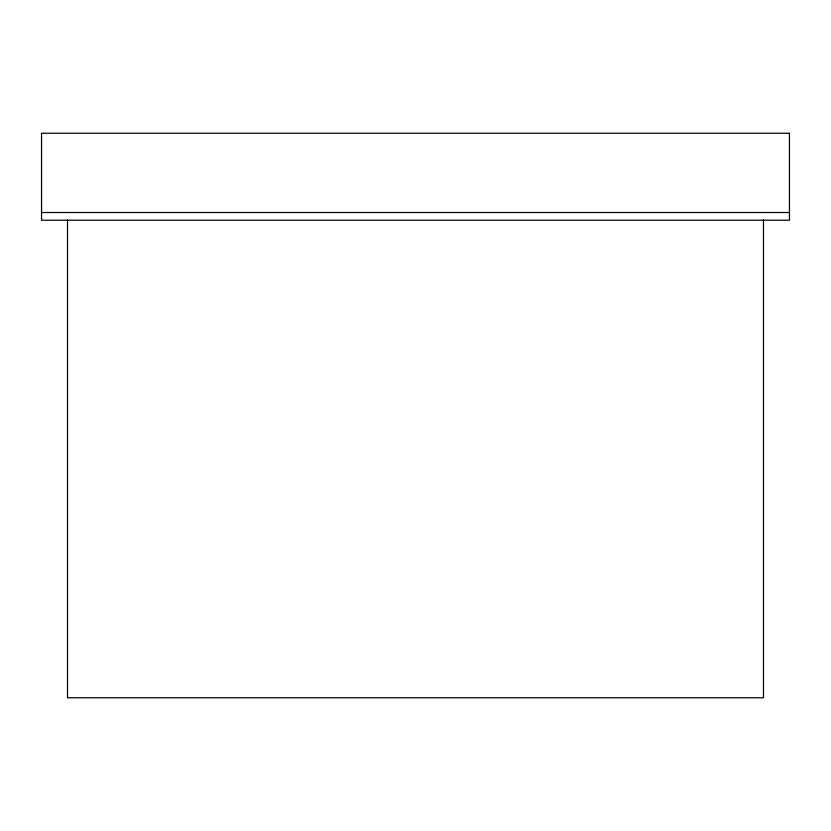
<?xml version="1.0" encoding="UTF-8"?>
<svg xmlns="http://www.w3.org/2000/svg" width="831" height="831" viewBox="0 0 831 831"><rect width="100%" height="100%" fill="white"/><g stroke="black" fill="none" stroke-linecap="round" stroke-linejoin="round"><path stroke-width="1.25" d="M41.55 212.507L789.45 212.507M763.481 219.935L763.481 697.749L67.519 697.749L67.519 219.935M789.45 133.251L41.55 133.251L41.55 220.215L789.45 220.215L789.45 133.251"/></g></svg>
